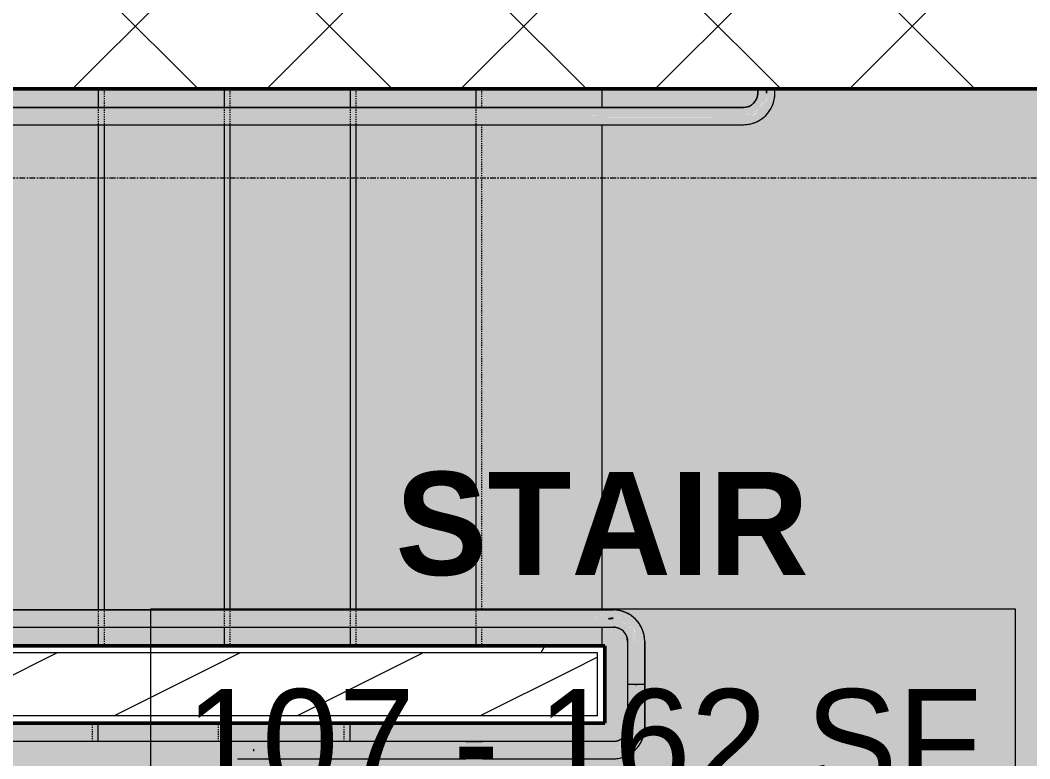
# Model space of a CAD drawing. Header units: inches. Extents: x -4266 to -1814, y 9706 to 12441.
# Drawn here: x -3701.1 to -3612.9, y 11484.5 to 11549 of the extents above; entities that cross this region are included whole.
import ezdxf

# ---------------------------------------------------------------- set-up
doc = ezdxf.new("R2010")
doc.units = ezdxf.units.IN
doc.header["$MEASUREMENT"] = 0
doc.linetypes.add('Grid Line 1_2_', pattern=[0.875, 0.5, -0.125, 0.125, -0.125])
doc.linetypes.add('Overhead 1_16_', pattern=[0.101562, 0.0625, -0.039062])
for name, color, linetype, lineweight in [('0-1', 7, 'Continuous', 5), ('0-2', 10, 'Continuous', 13), ('A-ANNO-DIMS', 211, 'Continuous', 9), ('A-ANNO-DIMS-96', 211, 'Continuous', 9), ('A-AREA-IDEN', 2, 'Continuous', 9), ('A-FLOR-2', 10, 'Continuous', 13), ('A-FLOR-HRAL-1', 7, 'Continuous', 9), ('A-FLOR-HRAL-2', 55, 'Continuous', 9), ('A-FLOR-HRAL-3', 7, 'Overhead 1_16_', 9), ('A-WALL-3', 250, 'Continuous', 50), ('A-WALL-4', 10, 'Continuous', 13), ('A-WALL-PATT-1', 7, 'Continuous', 9), ('A-WALL-PATT-2', 53, 'Continuous', 9), ('A-WALL-PATT-5', 251, 'Continuous', 9), ('I-WALL-1', 250, 'Continuous', 50), ('S-GRID-1', 1, 'Grid Line 1_2_', 9), ('S-STRS-1', 7, 'Continuous', 9), ('S-STRS-3', 7, 'Overhead 1_16_', 9), ('S-STRS-5', 21, 'Continuous', 5), ('S-STRS-MBND-1', 7, 'Overhead 1_16_', 9)]:
    doc.layers.add(name, color=color, linetype=linetype, lineweight=lineweight)
doc.layers.add('A-AREA-PATT-1', color=7, linetype='Continuous', lineweight=9, transparency=1)
doc.styles.add('Century Gothic', font='ufonts.com_century-gothic.ttf', dxfattribs={"height": 9})
doc.styles.add('Century Gothic_B', font='GOTHICB.TTF', dxfattribs={"height": 9})
doc.dimstyles.new('OD__1_16__Tol__', dxfattribs={"dimscale": 12, "dimtxt": 9.397514, "dimasz": 1, "dimexe": 0.75, "dimexo": 0.5, "dimgap": 0.125, "dimtad": 1, "dimdec": 4, "dimrnd": 0.0625, "dimzin": 3, "dimdsep": 46, "dimlunit": 4, "dimtxsty": 'Century Gothic', "dimblk1": 'OBLIQUE', "dimblk2": 'OBLIQUE', "dimsah": 1, "dimcen": 0.09, "dimdle": 0.75, "dimazin": 0, "dimtfac": 1, "dimtdec": 4, "dimtix": 1, "dimtmove": 0, "dimatfit": 3, "dimfxl": 1, "dimtvp": 1, "dimtfill": 1, "dimfrac": 2, "dimtolj": 1, "dimtzin": 0, "dimarcsym": 2})
pattern_1 = [(0, (0, 0), (30.72, 7.68), [1.267, -21.773, 1.267, -21.773, -122.88]), (0, (0, 0), (30.72, 7.68), [-46.08, 1.267, -44.813, 1.267, -21.773, -53.76]), (0, (0, 0), (30.72, 7.68), [-115.2, 1.267, -14.093, 1.267, -37.133]), (120, (11.52, 3.84), (-22.011075, 22.7643004), [1.267, -21.773, 1.267, -21.773, -122.88]), (120, (11.52, 3.84), (-22.011075, 22.7643004), [-46.08, 1.267, -44.813, 1.267, -21.773, -53.76]), (120, (11.52, 3.84), (-22.011075, 22.7643004), [-115.2, 1.267, -14.093, 1.267, -37.133]), (240, (15.36, 19.2), (-8.708925, -30.4443004), [1.267, -21.773, 1.267, -21.773, -122.88]), (240, (15.36, 19.2), (-8.708925, -30.4443004), [-46.08, 1.267, -44.813, 1.267, -21.773, -53.76]), (240, (15.36, 19.2), (-8.708925, -30.4443004), [-115.2, 1.267, -14.093, 1.267, -37.133])]
pattern_2 = [(216.87, (6.397, 15.994), (47.9809429, 31.9870857), [7.997, -71.971]), (206.565, (15.994, 11.196), (-15.993714, -15.9941327), [17.881, -17.881]), (198.435, (15.994, 3.199), (-31.9867405, -15.9938803), [10.115, -40.461])]

# ---------------------------------------------------------------- blocks, each defined once
blk = doc.blocks.new('CTR - 1st Phase - Shell_rvt-1-FLOOR PLAN - 1ST FLOOR')
at = {"layer": 'S-GRID-1'}
blk.add_line((-1814.206, 11535.189), (-4168.714, 11535.189), dxfattribs=at)
blk = doc.blocks.new('Top Rail Type - Top Rail_Internal_-2376838-FLOOR PLAN - 1ST FLOOR')
at = {"layer": 'A-FLOR-HRAL-1'}
for points in [[(-3647.415, 11487.239), (-3647.233, 11487.239), (-3647.233, 11490.989), (-3647.415, 11490.989), (-3647.415, 11487.741)], [(-3660.755, 11484.489), (-3660.755, 11485.989), (-3661.807, 11485.95), (-3661.807, 11484.489), (-3661.184, 11484.499)], [(-3675.363, 11485.128), (-3661.812, 11485.162), (-3661.821, 11485.317), (-3680.755, 11485.346), (-3680.743, 11485.239), (-3680.743, 11485.132)], [(-3649.324, 11485.148), (-3649.324, 11485.331), (-3660.755, 11485.331), (-3660.755, 11485.148), (-3649.915, 11485.148)]]:
    blk.add_hatch(color=256, dxfattribs=at).paths.add_polyline_path(points, flags=0)
h = blk.add_hatch(color=256, dxfattribs=at)
h.paths.add_polyline_path([(-3647.379, 11485.295), (-3647.039, 11485.77), (-3647.308, 11485.402)], flags=0)
h.paths.add_polyline_path([(-3648.271, 11484.699), (-3647.426, 11485.258), (-3647.827, 11484.996), (-3648.256, 11484.709)], flags=0)
h.paths.add_polyline_path([(-3649.011, 11485.159), (-3648.788, 11485.186), (-3647.911, 11485.679), (-3647.901, 11485.699), (-3647.545, 11486.09), (-3647.508, 11486.213), (-3647.233, 11486.927), (-3647.243, 11487.239), (-3647.415, 11487.239), (-3647.626, 11486.434), (-3647.735, 11486.213), (-3647.841, 11486.093), (-3648.09, 11485.77), (-3648.536, 11485.548), (-3648.88, 11485.415), (-3649.08, 11485.385), (-3649.324, 11485.331), (-3649.324, 11485.159)], flags=0)
at = {"layer": 'A-FLOR-HRAL-2'}
blk.add_hatch(color=256, dxfattribs=at).paths.add_polyline_path([(-3680.755, 11485.132), (-3680.743, 11485.239), (-3680.755, 11485.161)], flags=0)
at = {"layer": 'A-FLOR-HRAL-1'}
for p, q in [((-3648.074, 11490.989), (-3648.074, 11487.239)), ((-3647.416, 11490.989), (-3647.232, 11490.989)), ((-3646.574, 11487.239), (-3646.574, 11490.989)), ((-3662.201, 11485.989), (-3682.162, 11485.989)), ((-3649.324, 11485.989), (-3660.755, 11485.989)), ((-3680.743, 11485.161), (-3680.743, 11485.318)), ((-3682.162, 11484.489), (-3662.201, 11484.489)), ((-3660.755, 11484.489), (-3649.324, 11484.489))]:
    blk.add_line(p, q, dxfattribs=at)
at = {"layer": 'A-FLOR-HRAL-1', "flags": 128}
for points in [[(-3649.324, 11484.489), (-3649.214, 11484.492), (-3649.104, 11484.498), (-3648.995, 11484.509), (-3648.886, 11484.525), (-3648.777, 11484.544), (-3648.67, 11484.568), (-3648.564, 11484.596), (-3648.459, 11484.629), (-3648.355, 11484.666), (-3648.253, 11484.706), (-3648.152, 11484.751), (-3648.054, 11484.8), (-3647.957, 11484.853), (-3647.863, 11484.909), (-3647.771, 11484.97), (-3647.681, 11485.034), (-3647.595, 11485.101), (-3647.51, 11485.172), (-3647.429, 11485.246), (-3647.351, 11485.323), (-3647.276, 11485.404), (-3647.204, 11485.487), (-3647.136, 11485.573), (-3647.071, 11485.662), (-3647.01, 11485.754), (-3646.952, 11485.847), (-3646.898, 11485.943), (-3646.848, 11486.041), (-3646.803, 11486.141), (-3646.761, 11486.243), (-3646.723, 11486.346), (-3646.689, 11486.451), (-3646.66, 11486.557), (-3646.635, 11486.664), (-3646.614, 11486.772), (-3646.597, 11486.881), (-3646.585, 11486.99), (-3646.577, 11487.1), (-3646.574, 11487.21), (-3646.574, 11487.239)], [(-3648.074, 11487.239), (-3648.075, 11487.189), (-3648.078, 11487.14), (-3648.083, 11487.09), (-3648.09, 11487.04), (-3648.099, 11486.991), (-3648.11, 11486.942), (-3648.122, 11486.894), (-3648.137, 11486.846), (-3648.154, 11486.799), (-3648.172, 11486.753), (-3648.193, 11486.707), (-3648.215, 11486.662), (-3648.239, 11486.618), (-3648.265, 11486.575), (-3648.292, 11486.534), (-3648.321, 11486.493), (-3648.352, 11486.453), (-3648.384, 11486.415), (-3648.418, 11486.378), (-3648.453, 11486.343), (-3648.489, 11486.309), (-3648.527, 11486.276), (-3648.566, 11486.245), (-3648.607, 11486.215), (-3648.648, 11486.188), (-3648.691, 11486.161), (-3648.735, 11486.137), (-3648.779, 11486.114), (-3648.825, 11486.093), (-3648.871, 11486.074), (-3648.918, 11486.057), (-3648.965, 11486.042), (-3649.014, 11486.029), (-3649.062, 11486.017), (-3649.111, 11486.008), (-3649.161, 11486), (-3649.21, 11485.995), (-3649.26, 11485.991), (-3649.31, 11485.989), (-3649.324, 11485.989)], [(-3662.201, 11485.989), (-3662.107, 11485.989), (-3662.01, 11485.989), (-3661.911, 11485.989), (-3661.81, 11485.989), (-3661.708, 11485.989), (-3661.604, 11485.989), (-3661.499, 11485.989), (-3661.392, 11485.989), (-3661.285, 11485.989), (-3661.176, 11485.989), (-3661.067, 11485.989), (-3660.958, 11485.989), (-3660.848, 11485.989), (-3660.755, 11485.989)], [(-3660.755, 11484.489), (-3660.865, 11484.489), (-3660.975, 11484.489), (-3661.085, 11484.489), (-3661.194, 11484.489), (-3661.302, 11484.489), (-3661.409, 11484.489), (-3661.515, 11484.489), (-3661.621, 11484.489), (-3661.724, 11484.489), (-3661.826, 11484.489), (-3661.927, 11484.489), (-3662.025, 11484.489), (-3662.122, 11484.489), (-3662.201, 11484.489)]]:
    blk.add_lwpolyline(points, dxfattribs=at)
blk = doc.blocks.new('Top Rail Type - Top Rail_Internal_-V234-FLOOR PLAN - 1ST FLOOR')
at = {"layer": 'A-FLOR-HRAL-1'}
h = blk.add_hatch(color=256, dxfattribs=at)
h.paths.add_polyline_path([(-3648.074, 11487.239), (-3647.415, 11487.239), (-3647.415, 11490.989), (-3648.074, 11490.989), (-3648.074, 11488.319)], flags=0)
h.paths.add_polyline_path([(-3647.233, 11487.239), (-3646.574, 11487.239), (-3646.574, 11490.989), (-3647.233, 11490.989), (-3647.233, 11488.319)], flags=0)
h = blk.add_hatch(color=256, dxfattribs=at)
h.paths.add_polyline_path([(-3649.324, 11484.489), (-3648.256, 11484.709), (-3647.379, 11485.295), (-3646.783, 11486.187), (-3646.574, 11487.239), (-3647.233, 11487.239), (-3647.271, 11486.704), (-3647.306, 11486.713), (-3647.674, 11485.918), (-3648.023, 11485.597), (-3648.417, 11485.349), (-3648.589, 11485.289), (-3648.912, 11485.159), (-3649.324, 11485.159), (-3649.324, 11484.59)], flags=0)
h.paths.add_polyline_path([(-3649.324, 11485.331), (-3648.536, 11485.548), (-3647.969, 11485.885), (-3647.518, 11486.688), (-3647.485, 11486.783), (-3647.453, 11487.066), (-3647.453, 11487.239), (-3648.074, 11487.239), (-3648.241, 11486.614), (-3648.699, 11486.157), (-3649.324, 11485.989), (-3649.324, 11485.376)], flags=0)
blk.add_hatch(color=256, dxfattribs=at).paths.add_polyline_path([(-3737.597, 11484.489), (-3661.807, 11484.489), (-3661.821, 11485.162), (-3680.755, 11485.132), (-3680.738, 11485.346), (-3662.16, 11485.318), (-3661.807, 11485.337), (-3661.807, 11485.989), (-3748.903, 11485.989), (-3748.204, 11484.489), (-3738.324, 11484.489)], flags=0)
h = blk.add_hatch(color=256, dxfattribs=at)
h.paths.add_polyline_path([(-3649.915, 11484.489), (-3649.324, 11484.489), (-3649.324, 11485.148), (-3660.755, 11485.142), (-3660.755, 11484.489), (-3655.047, 11484.489)], flags=0)
h.paths.add_polyline_path([(-3660.755, 11485.331), (-3649.324, 11485.331), (-3649.324, 11485.989), (-3660.755, 11485.989), (-3660.755, 11485.337)], flags=0)
for p, q in [((-3646.574, 11490.989), (-3648.074, 11490.989)), ((-3648.074, 11490.989), (-3648.074, 11487.239)), ((-3646.574, 11490.989), (-3646.574, 11487.239)), ((-3661.807, 11485.989), (-3748.903, 11485.989)), ((-3660.755, 11485.989), (-3661.807, 11485.989)), ((-3649.324, 11485.989), (-3660.755, 11485.989))]:
    blk.add_line(p, q, dxfattribs=at)
for radius in [1.25, 2.75]:
    blk.add_arc((-3649.324, 11487.239), radius, 270, 0, dxfattribs=at)
at = {"layer": 'A-FLOR-HRAL-3'}
for p, q in [((-3771.324, 11497.489), (-3661.807, 11497.489)), ((-3661.807, 11497.489), (-3660.755, 11497.489)), ((-3660.755, 11497.489), (-3649.324, 11497.489)), ((-3771.324, 11495.989), (-3661.807, 11495.989)), ((-3661.807, 11495.989), (-3660.755, 11495.989)), ((-3660.755, 11495.989), (-3649.324, 11495.989)), ((-3648.074, 11494.739), (-3648.074, 11490.989)), ((-3646.574, 11494.739), (-3646.574, 11490.989)), ((-3646.574, 11490.989), (-3648.074, 11490.989))]:
    blk.add_line(p, q, dxfattribs=at)
for radius in [2.75, 1.25]:
    blk.add_arc((-3649.324, 11494.739), radius, 0, 90, dxfattribs=at)
blk = doc.blocks.new('Top Rail Type - Top Rail_Internal_-2388295-FLOOR PLAN - 1ST FLOOR')
at = {"layer": 'A-FLOR-HRAL-1'}
for points in [[(-3650.413, 11495.989), (-3650.516, 11496.015), (-3650.695, 11496.209), (-3650.798, 11496.545), (-3650.798, 11496.934), (-3650.695, 11497.27), (-3650.516, 11497.464), (-3650.516, 11497.489), (-3650.812, 11497.464), (-3650.812, 11496.817), (-3772.763, 11496.817), (-3772.763, 11497.489), (-3773.217, 11497.464), (-3773.396, 11497.27), (-3773.499, 11496.934), (-3773.499, 11496.545), (-3773.396, 11496.209), (-3773.217, 11496.015), (-3773.114, 11495.989), (-3772.763, 11496.015), (-3772.763, 11496.662), (-3650.812, 11496.662), (-3650.798, 11495.989), (-3650.516, 11495.989)], [(-3649.748, 11495.989), (-3649.748, 11497.489), (-3650.565, 11497.426), (-3650.695, 11497.27), (-3650.798, 11496.934), (-3650.798, 11496.545), (-3650.695, 11496.209), (-3650.516, 11496.015), (-3650.286, 11495.997), (-3649.866, 11495.994)], [(-3649.748, 11496.643), (-3649.324, 11496.666), (-3649.324, 11496.835), (-3649.748, 11496.82), (-3649.748, 11496.662)], [(-3647.415, 11490.989), (-3647.233, 11490.989), (-3647.233, 11494.739), (-3647.415, 11494.739), (-3647.415, 11491.808)]]:
    blk.add_hatch(color=256, dxfattribs=at).paths.add_polyline_path(points, flags=0)
h = blk.add_hatch(color=256, dxfattribs=at)
h.paths.add_polyline_path([(-3647.243, 11494.739), (-3647.233, 11494.739), (-3647.27, 11495.275), (-3647.763, 11496.152), (-3647.783, 11496.162), (-3648.174, 11496.518), (-3648.298, 11496.555), (-3649.011, 11496.82), (-3649.324, 11496.82), (-3649.324, 11496.648), (-3648.518, 11496.437), (-3648.241, 11496.277), (-3648.033, 11496.133), (-3647.902, 11496.052), (-3647.632, 11495.527), (-3647.499, 11495.183), (-3647.469, 11494.983), (-3647.379, 11494.739), (-3647.324, 11494.739)], flags=0)
h.paths.add_polyline_path([(-3646.783, 11495.792), (-3647.342, 11496.637), (-3647.08, 11496.237), (-3646.828, 11495.859)], flags=0)
h.paths.add_polyline_path([(-3647.379, 11496.684), (-3647.833, 11497.012), (-3647.488, 11496.757)], flags=0)
for p, q in [((-3650.413, 11497.489), (-3773.114, 11497.489)), ((-3649.324, 11497.489), (-3649.748, 11497.489)), ((-3773.114, 11495.989), (-3650.413, 11495.989)), ((-3649.748, 11495.989), (-3649.324, 11495.989)), ((-3648.074, 11494.739), (-3648.074, 11490.989)), ((-3646.574, 11490.989), (-3646.574, 11494.739)), ((-3647.232, 11490.989), (-3647.416, 11490.989))]:
    blk.add_line(p, q, dxfattribs=at)
at = {"layer": 'A-FLOR-HRAL-1', "flags": 128}
for points in [[(-3649.748, 11497.489), (-3649.798, 11497.489), (-3649.848, 11497.489), (-3649.897, 11497.489), (-3649.947, 11497.489), (-3649.996, 11497.489), (-3650.045, 11497.489), (-3650.093, 11497.489), (-3650.141, 11497.489), (-3650.188, 11497.489), (-3650.235, 11497.489), (-3650.28, 11497.489), (-3650.325, 11497.489), (-3650.369, 11497.489), (-3650.412, 11497.489), (-3650.413, 11497.489)], [(-3646.574, 11494.739), (-3646.576, 11494.849), (-3646.583, 11494.959), (-3646.594, 11495.069), (-3646.609, 11495.178), (-3646.629, 11495.286), (-3646.653, 11495.393), (-3646.681, 11495.499), (-3646.713, 11495.604), (-3646.75, 11495.708), (-3646.791, 11495.81), (-3646.836, 11495.911), (-3646.885, 11496.009), (-3646.937, 11496.106), (-3646.994, 11496.2), (-3647.054, 11496.292), (-3647.118, 11496.382), (-3647.185, 11496.469), (-3647.256, 11496.553), (-3647.33, 11496.634), (-3647.408, 11496.712), (-3647.488, 11496.787), (-3647.572, 11496.859), (-3647.658, 11496.927), (-3647.747, 11496.992), (-3647.838, 11497.053), (-3647.932, 11497.111), (-3648.028, 11497.165), (-3648.126, 11497.215), (-3648.226, 11497.261), (-3648.327, 11497.303), (-3648.431, 11497.34), (-3648.535, 11497.374), (-3648.641, 11497.403), (-3648.748, 11497.429), (-3648.856, 11497.449), (-3648.965, 11497.466), (-3649.074, 11497.478), (-3649.184, 11497.486), (-3649.294, 11497.489), (-3649.324, 11497.489)], [(-3650.413, 11495.989), (-3650.37, 11495.989), (-3650.326, 11495.989), (-3650.281, 11495.989), (-3650.235, 11495.989), (-3650.189, 11495.989), (-3650.142, 11495.989), (-3650.094, 11495.989), (-3650.046, 11495.989), (-3649.997, 11495.989), (-3649.948, 11495.989), (-3649.898, 11495.989), (-3649.849, 11495.989), (-3649.799, 11495.989), (-3649.749, 11495.989), (-3649.748, 11495.989)], [(-3649.324, 11495.989), (-3649.274, 11495.988), (-3649.224, 11495.985), (-3649.174, 11495.98), (-3649.125, 11495.973), (-3649.075, 11495.964), (-3649.027, 11495.954), (-3648.978, 11495.941), (-3648.931, 11495.926), (-3648.883, 11495.909), (-3648.837, 11495.891), (-3648.791, 11495.87), (-3648.747, 11495.848), (-3648.703, 11495.824), (-3648.66, 11495.798), (-3648.618, 11495.771), (-3648.577, 11495.742), (-3648.538, 11495.711), (-3648.5, 11495.679), (-3648.463, 11495.645), (-3648.427, 11495.61), (-3648.393, 11495.574), (-3648.36, 11495.536), (-3648.329, 11495.497), (-3648.3, 11495.456), (-3648.272, 11495.415), (-3648.246, 11495.372), (-3648.221, 11495.329), (-3648.199, 11495.284), (-3648.178, 11495.239), (-3648.159, 11495.192), (-3648.142, 11495.145), (-3648.126, 11495.098), (-3648.113, 11495.05), (-3648.101, 11495.001), (-3648.092, 11494.952), (-3648.084, 11494.902), (-3648.079, 11494.853), (-3648.075, 11494.803), (-3648.074, 11494.753), (-3648.074, 11494.739)]]:
    blk.add_lwpolyline(points, dxfattribs=at)
blk = doc.blocks.new('Top Rail Type - Top Rail_Internal_-V239-FLOOR PLAN - 1ST FLOOR')
at = {"layer": 'A-FLOR-HRAL-1'}
h = blk.add_hatch(color=256, dxfattribs=at)
h.paths.add_polyline_path([(-3666.799, 11495.989), (-3650.812, 11495.989), (-3650.812, 11496.662), (-3772.763, 11496.662), (-3772.763, 11495.989), (-3672.324, 11495.989)], flags=0)
h.paths.add_polyline_path([(-3651.306, 11496.817), (-3650.812, 11496.835), (-3650.812, 11497.489), (-3772.763, 11497.489), (-3772.763, 11496.817), (-3658.357, 11496.817)], flags=0)
h = blk.add_hatch(color=256, dxfattribs=at)
h.paths.add_polyline_path([(-3649.748, 11495.989), (-3649.324, 11495.989), (-3649.324, 11496.643), (-3649.748, 11496.611), (-3649.748, 11496.103)], flags=0)
h.paths.add_polyline_path([(-3649.743, 11496.835), (-3649.324, 11496.835), (-3649.324, 11497.489), (-3649.748, 11497.489), (-3649.748, 11496.835)], flags=0)
h = blk.add_hatch(color=256, dxfattribs=at)
h.paths.add_polyline_path([(-3648.074, 11494.739), (-3647.415, 11494.739), (-3647.632, 11495.527), (-3647.969, 11496.094), (-3648.773, 11496.545), (-3648.88, 11496.579), (-3649.15, 11496.611), (-3649.324, 11496.611), (-3649.324, 11495.989), (-3648.699, 11495.822), (-3648.241, 11495.364), (-3648.157, 11495.052)], flags=0)
h.paths.add_polyline_path([(-3647.081, 11494.739), (-3646.574, 11494.739), (-3646.828, 11495.859), (-3647.379, 11496.684), (-3648.271, 11497.28), (-3649.324, 11497.489), (-3649.324, 11496.82), (-3648.788, 11496.792), (-3648.797, 11496.758), (-3648.002, 11496.389), (-3647.71, 11496.08), (-3647.441, 11495.684), (-3647.373, 11495.474), (-3647.243, 11495.151), (-3647.233, 11494.739)], flags=0)
h = blk.add_hatch(color=256, dxfattribs=at)
h.paths.add_polyline_path([(-3648.074, 11490.989), (-3647.415, 11490.989), (-3647.415, 11494.739), (-3648.074, 11494.739), (-3648.074, 11492.387)], flags=0)
h.paths.add_polyline_path([(-3647.233, 11490.989), (-3646.574, 11490.989), (-3646.574, 11494.739), (-3647.233, 11494.739), (-3647.233, 11491.647)], flags=0)
for p, q in [((-3772.763, 11497.489), (-3650.812, 11497.489)), ((-3650.812, 11497.489), (-3649.748, 11497.489)), ((-3649.748, 11497.489), (-3649.324, 11497.489)), ((-3772.763, 11495.989), (-3650.812, 11495.989)), ((-3650.812, 11495.989), (-3649.748, 11495.989)), ((-3649.748, 11495.989), (-3649.324, 11495.989)), ((-3648.074, 11494.739), (-3648.074, 11490.989)), ((-3646.574, 11494.739), (-3646.574, 11490.989)), ((-3646.574, 11490.989), (-3648.074, 11490.989))]:
    blk.add_line(p, q, dxfattribs=at)
for radius in [2.75, 1.25]:
    blk.add_arc((-3649.324, 11494.739), radius, 0, 90, dxfattribs=at)
blk = doc.blocks.new('Top Rail Type - Top Rail_Internal_-2370681-FLOOR PLAN - 1ST FLOOR')
at = {"layer": 'A-FLOR-HRAL-1'}
h = blk.add_hatch(color=256, dxfattribs=at)
h.paths.add_polyline_path([(-3636.004, 11540.67), (-3635.668, 11541.145), (-3635.973, 11540.717)], flags=0)
h.paths.add_polyline_path([(-3636.896, 11540.074), (-3636.07, 11540.614), (-3636.343, 11540.443), (-3636.881, 11540.084)], flags=0)
h.paths.add_polyline_path([(-3637.636, 11540.534), (-3637.421, 11540.557), (-3636.536, 11541.054), (-3636.495, 11541.104), (-3636.17, 11541.465), (-3636.133, 11541.588), (-3635.858, 11542.302), (-3635.868, 11542.614), (-3636.04, 11542.614), (-3636.251, 11541.809), (-3636.36, 11541.588), (-3636.466, 11541.468), (-3636.715, 11541.145), (-3637.161, 11540.923), (-3637.505, 11540.79), (-3637.72, 11540.757), (-3637.949, 11540.706), (-3637.949, 11540.534), (-3637.636, 11540.534)], flags=0)
for points in [[(-3635.858, 11542.614), (-3635.871, 11542.989), (-3636.04, 11542.989), (-3636.004, 11542.614), (-3635.949, 11542.614)], [(-3650.413, 11539.864), (-3650.516, 11539.89), (-3650.695, 11540.084), (-3650.798, 11540.42), (-3650.798, 11540.809), (-3650.695, 11541.145), (-3650.516, 11541.339), (-3650.516, 11541.364), (-3650.812, 11541.339), (-3650.812, 11540.692), (-3770.831, 11540.692), (-3770.822, 11540.537), (-3650.812, 11540.537), (-3650.798, 11539.864), (-3650.516, 11539.864)], [(-3649.748, 11539.864), (-3649.748, 11541.364), (-3650.565, 11541.301), (-3650.695, 11541.145), (-3650.798, 11540.809), (-3650.798, 11540.42), (-3650.695, 11540.084), (-3650.516, 11539.89), (-3650.286, 11539.872), (-3649.915, 11539.871)], [(-3649.748, 11540.523), (-3637.949, 11540.523), (-3637.949, 11540.706), (-3649.748, 11540.706), (-3649.748, 11540.614)]]:
    blk.add_hatch(color=256, dxfattribs=at).paths.add_polyline_path(points, flags=0)
for p, q in [((-3636.699, 11542.989), (-3636.699, 11542.614)), ((-3635.199, 11542.614), (-3635.199, 11542.989)), ((-3650.413, 11541.364), (-3770.437, 11541.364)), ((-3637.949, 11541.364), (-3649.748, 11541.364)), ((-3770.437, 11539.864), (-3650.413, 11539.864)), ((-3649.748, 11539.864), (-3637.949, 11539.864))]:
    blk.add_line(p, q, dxfattribs=at)
at = {"layer": 'A-FLOR-HRAL-1', "flags": 128}
for points in [[(-3637.949, 11539.864), (-3637.839, 11539.867), (-3637.729, 11539.873), (-3637.62, 11539.884), (-3637.511, 11539.9), (-3637.402, 11539.919), (-3637.295, 11539.943), (-3637.189, 11539.971), (-3637.084, 11540.004), (-3636.98, 11540.041), (-3636.878, 11540.081), (-3636.777, 11540.126), (-3636.679, 11540.175), (-3636.582, 11540.228), (-3636.488, 11540.284), (-3636.396, 11540.345), (-3636.306, 11540.409), (-3636.22, 11540.476), (-3636.135, 11540.547), (-3636.054, 11540.621), (-3635.976, 11540.698), (-3635.901, 11540.779), (-3635.829, 11540.862), (-3635.761, 11540.948), (-3635.696, 11541.037), (-3635.635, 11541.129), (-3635.577, 11541.222), (-3635.523, 11541.318), (-3635.473, 11541.416), (-3635.428, 11541.516), (-3635.386, 11541.618), (-3635.348, 11541.721), (-3635.314, 11541.826), (-3635.285, 11541.932), (-3635.26, 11542.039), (-3635.239, 11542.147), (-3635.222, 11542.256), (-3635.21, 11542.365), (-3635.202, 11542.475), (-3635.199, 11542.585), (-3635.199, 11542.614)], [(-3636.699, 11542.614), (-3636.7, 11542.564), (-3636.703, 11542.515), (-3636.708, 11542.465), (-3636.715, 11542.415), (-3636.724, 11542.366), (-3636.735, 11542.317), (-3636.747, 11542.269), (-3636.762, 11542.221), (-3636.779, 11542.174), (-3636.797, 11542.128), (-3636.818, 11542.082), (-3636.84, 11542.037), (-3636.864, 11541.993), (-3636.89, 11541.95), (-3636.917, 11541.909), (-3636.946, 11541.868), (-3636.977, 11541.828), (-3637.009, 11541.79), (-3637.043, 11541.753), (-3637.078, 11541.718), (-3637.114, 11541.684), (-3637.152, 11541.651), (-3637.191, 11541.62), (-3637.232, 11541.59), (-3637.273, 11541.563), (-3637.316, 11541.536), (-3637.36, 11541.512), (-3637.404, 11541.489), (-3637.45, 11541.468), (-3637.496, 11541.449), (-3637.543, 11541.432), (-3637.59, 11541.417), (-3637.639, 11541.404), (-3637.687, 11541.392), (-3637.736, 11541.383), (-3637.786, 11541.375), (-3637.835, 11541.37), (-3637.885, 11541.366), (-3637.935, 11541.364), (-3637.949, 11541.364)], [(-3649.748, 11541.364), (-3649.798, 11541.364), (-3649.848, 11541.364), (-3649.897, 11541.364), (-3649.947, 11541.364), (-3649.996, 11541.364), (-3650.045, 11541.364), (-3650.093, 11541.364), (-3650.141, 11541.364), (-3650.188, 11541.364), (-3650.235, 11541.364), (-3650.28, 11541.364), (-3650.325, 11541.364), (-3650.369, 11541.364), (-3650.412, 11541.364), (-3650.413, 11541.364)], [(-3650.413, 11539.864), (-3650.37, 11539.864), (-3650.326, 11539.864), (-3650.281, 11539.864), (-3650.235, 11539.864), (-3650.189, 11539.864), (-3650.142, 11539.864), (-3650.094, 11539.864), (-3650.046, 11539.864), (-3649.997, 11539.864), (-3649.948, 11539.864), (-3649.898, 11539.864), (-3649.849, 11539.864), (-3649.799, 11539.864), (-3649.749, 11539.864), (-3649.748, 11539.864)]]:
    blk.add_lwpolyline(points, dxfattribs=at)
blk = doc.blocks.new('Top Rail Type - Top Rail_Internal_-V240-FLOOR PLAN - 1ST FLOOR')
at = {"layer": 'A-FLOR-HRAL-1'}
h = blk.add_hatch(color=256, dxfattribs=at)
h.paths.add_polyline_path([(-3637.949, 11539.864), (-3636.881, 11540.084), (-3636.004, 11540.67), (-3635.408, 11541.562), (-3635.199, 11542.614), (-3635.858, 11542.614), (-3635.891, 11542.087), (-3636.133, 11541.588), (-3636.087, 11541.588), (-3636.317, 11541.274), (-3636.868, 11540.809), (-3637.042, 11540.724), (-3637.214, 11540.664), (-3637.505, 11540.534), (-3637.949, 11540.534), (-3637.949, 11539.89)], flags=0)
h.paths.add_polyline_path([(-3637.949, 11540.706), (-3637.161, 11540.923), (-3636.594, 11541.26), (-3636.143, 11542.063), (-3636.108, 11542.204), (-3636.078, 11542.441), (-3636.078, 11542.614), (-3636.699, 11542.614), (-3636.866, 11541.989), (-3637.324, 11541.532), (-3637.949, 11541.339), (-3637.949, 11540.751)], flags=0)
h = blk.add_hatch(color=256, dxfattribs=at)
h.paths.add_polyline_path([(-3636.078, 11542.614), (-3636.04, 11542.614), (-3636.08, 11542.989), (-3636.699, 11542.989), (-3636.699, 11542.614), (-3636.093, 11542.614)], flags=0)
h.paths.add_polyline_path([(-3635.303, 11542.614), (-3635.199, 11542.614), (-3635.199, 11542.989), (-3635.858, 11542.989), (-3635.858, 11542.614), (-3635.408, 11542.614)], flags=0)
h = blk.add_hatch(color=256, dxfattribs=at)
h.paths.add_polyline_path([(-3683.324, 11539.864), (-3650.812, 11539.864), (-3650.812, 11540.537), (-3770.836, 11540.517), (-3770.836, 11539.864), (-3694.324, 11539.864)], flags=0)
h.paths.add_polyline_path([(-3651.306, 11540.692), (-3650.812, 11540.71), (-3650.812, 11541.364), (-3770.836, 11541.364), (-3770.836, 11540.692), (-3658.357, 11540.692)], flags=0)
h = blk.add_hatch(color=256, dxfattribs=at)
h.paths.add_polyline_path([(-3648.876, 11539.864), (-3637.949, 11539.864), (-3637.949, 11540.523), (-3649.748, 11540.518), (-3649.748, 11539.864)], flags=0)
h.paths.add_polyline_path([(-3637.949, 11540.706), (-3637.949, 11541.364), (-3649.748, 11541.364), (-3649.748, 11540.706), (-3638.451, 11540.706)], flags=0)
for p, q in [((-3636.699, 11542.614), (-3636.699, 11542.989)), ((-3635.199, 11542.614), (-3635.199, 11542.989)), ((-3770.836, 11541.364), (-3650.812, 11541.364)), ((-3650.812, 11541.364), (-3649.748, 11541.364)), ((-3649.748, 11541.364), (-3637.949, 11541.364)), ((-3770.836, 11539.864), (-3650.812, 11539.864)), ((-3650.812, 11539.864), (-3649.748, 11539.864)), ((-3649.748, 11539.864), (-3637.949, 11539.864))]:
    blk.add_line(p, q, dxfattribs=at)
for radius in [2.75, 1.25]:
    blk.add_arc((-3637.949, 11542.614), radius, 270, 360, dxfattribs=at)
blk = doc.blocks.new('CTR - 1st Phase -Stairs _ Elevators_rvt-1-FLOOR PLAN - 1ST FLOOR')
at = {"layer": 'A-WALL-PATT-1'}
h = blk.add_hatch(dxfattribs=at)
h.set_pattern_fill('FP_1', color=256, style=0, pattern_type=2)
h.set_pattern_definition(pattern_1)
h.paths.add_polyline_path([(-3770.699, 11488.239), (-3770.699, 11493.739), (-3653.074, 11493.739), (-3653.074, 11494.364), (-3771.324, 11494.364), (-3771.324, 11488.239), (-3770.707, 11488.239)], flags=0)
h = blk.add_hatch(dxfattribs=at)
h.set_pattern_fill('FP_1', color=256, style=0, pattern_type=2)
h.set_pattern_definition(pattern_1)
h.paths.add_polyline_path([(-3760.324, 11487.614), (-3653.074, 11487.614), (-3653.074, 11488.239), (-3771.324, 11488.239), (-3771.324, 11487.614), (-3768.101, 11487.614)], flags=0)
at = {"layer": 'A-WALL-PATT-2'}
h = blk.add_hatch(dxfattribs=at)
h.set_pattern_fill('FP_25', color=256, style=0, pattern_type=2)
h.set_pattern_definition(pattern_2)
h.paths.add_polyline_path([(-3659.699, 11488.239), (-3653.074, 11488.239), (-3653.074, 11493.739), (-3770.699, 11493.739), (-3770.699, 11488.239), (-3666.799, 11488.239)], flags=0)
h = blk.add_hatch(dxfattribs=at)
h.set_pattern_fill('FP_25', color=256, style=0, pattern_type=2)
h.set_pattern_definition(pattern_2)
h.paths.add_polyline_path([(-3653.074, 11488.239), (-3650.699, 11488.239), (-3650.699, 11493.739), (-3653.074, 11493.739), (-3653.074, 11492.384)], flags=0)
at = {"layer": 'A-WALL-PATT-5'}
h = blk.add_hatch(dxfattribs=at)
h.set_pattern_fill('FP_24', color=256, style=0, pattern_type=2)
h.set_pattern_definition([(45, (0, 0), (-8.485281, 8.485281), []), (135, (0, 0), (-8.485281, -8.485281), [])])
h.paths.add_polyline_path([(-3724.724, 11542.989), (-3587.324, 11542.989), (-3587.324, 11550.989), (-3819.324, 11550.989), (-3819.324, 11542.989), (-3734.333, 11542.989)], flags=0)
at = {"layer": 'S-STRS-5'}
h = blk.add_hatch(color=256, dxfattribs=at)
h.paths.add_polyline_path([(-3705.324, 11494.364), (-3694.324, 11494.364), (-3694.324, 11495.989), (-3705.324, 11495.989), (-3705.324, 11495.859)], flags=0)
h.paths.add_polyline_path([(-3705.324, 11497.489), (-3694.324, 11497.489), (-3694.324, 11539.864), (-3705.324, 11539.864), (-3705.324, 11501.404)], flags=0)
h.paths.add_polyline_path([(-3705.324, 11541.364), (-3694.324, 11541.364), (-3694.324, 11542.989), (-3705.324, 11542.989)], flags=0)
h = blk.add_hatch(color=256, dxfattribs=at)
h.paths.add_polyline_path([(-3684.324, 11494.364), (-3683.324, 11494.364), (-3683.324, 11495.989), (-3694.324, 11495.989), (-3694.324, 11494.364)], flags=0)
h.paths.add_polyline_path([(-3694.324, 11497.489), (-3683.324, 11497.489), (-3683.324, 11539.864), (-3694.324, 11539.864), (-3694.324, 11501.404)], flags=0)
h.paths.add_polyline_path([(-3694.324, 11541.364), (-3683.324, 11541.364), (-3683.324, 11542.989), (-3694.324, 11542.989)], flags=0)
h = blk.add_hatch(color=256, dxfattribs=at)
h.paths.add_polyline_path([(-3672.324, 11494.364), (-3672.324, 11495.989), (-3683.324, 11495.989), (-3683.324, 11494.364)], flags=0)
h.paths.add_polyline_path([(-3683.324, 11497.489), (-3672.324, 11497.489), (-3672.324, 11539.864), (-3683.324, 11539.864), (-3683.324, 11501.404)], flags=0)
h.paths.add_polyline_path([(-3683.324, 11541.364), (-3672.324, 11541.364), (-3672.324, 11542.989), (-3683.324, 11542.989)], flags=0)
h = blk.add_hatch(color=256, dxfattribs=at)
h.paths.add_polyline_path([(-3661.324, 11494.364), (-3661.324, 11495.989), (-3672.324, 11495.989), (-3672.324, 11494.364), (-3666.799, 11494.364)], flags=0)
h.paths.add_polyline_path([(-3672.324, 11497.489), (-3661.324, 11497.489), (-3661.324, 11539.864), (-3672.324, 11539.864), (-3672.324, 11501.404)], flags=0)
h.paths.add_polyline_path([(-3661.324, 11541.364), (-3661.324, 11542.989), (-3672.324, 11542.989), (-3672.324, 11541.364), (-3666.799, 11541.364)], flags=0)
h = blk.add_hatch(color=256, dxfattribs=at)
h.paths.add_polyline_path([(-3659.699, 11494.364), (-3650.324, 11494.364), (-3650.324, 11495.995), (-3650.812, 11495.989), (-3661.324, 11495.989), (-3661.324, 11494.364)], flags=0)
h.paths.add_polyline_path([(-3650.324, 11497.484), (-3650.324, 11539.87), (-3650.812, 11539.864), (-3661.324, 11539.864), (-3661.324, 11497.489), (-3650.413, 11497.489)], flags=0)
h.paths.add_polyline_path([(-3650.324, 11541.359), (-3650.324, 11542.989), (-3661.324, 11542.989), (-3661.324, 11541.364), (-3650.413, 11541.364)], flags=0)
h = blk.add_hatch(color=256, dxfattribs=at)
h.paths.add_polyline_path([(-3694.324, 11438.989), (-3694.324, 11440.614), (-3705.324, 11440.614), (-3705.324, 11438.989), (-3700.566, 11438.989)], flags=0)
h.paths.add_polyline_path([(-3694.324, 11442.114), (-3694.324, 11484.489), (-3705.324, 11484.489), (-3705.324, 11442.114), (-3700.566, 11442.114)], flags=0)
h.paths.add_polyline_path([(-3700.566, 11485.989), (-3694.324, 11485.989), (-3694.324, 11487.614), (-3705.324, 11487.614), (-3705.324, 11485.989)], flags=0)
h = blk.add_hatch(color=256, dxfattribs=at)
h.paths.add_polyline_path([(-3683.324, 11438.989), (-3683.324, 11440.614), (-3694.324, 11440.614), (-3694.324, 11438.989), (-3683.682, 11438.989)], flags=0)
h.paths.add_polyline_path([(-3683.682, 11442.114), (-3683.324, 11442.114), (-3683.324, 11484.489), (-3694.324, 11484.489), (-3694.324, 11442.114), (-3684.324, 11442.114)], flags=0)
h.paths.add_polyline_path([(-3683.682, 11485.989), (-3683.324, 11485.989), (-3683.324, 11487.614), (-3694.324, 11487.614), (-3694.324, 11485.989), (-3684.324, 11485.989)], flags=0)
h = blk.add_hatch(color=256, dxfattribs=at)
h.paths.add_polyline_path([(-3681.865, 11438.989), (-3672.324, 11438.989), (-3672.324, 11440.614), (-3683.324, 11440.614), (-3683.324, 11438.989), (-3682.162, 11438.989)], flags=0)
h.paths.add_polyline_path([(-3682.162, 11442.114), (-3672.324, 11442.114), (-3672.324, 11484.489), (-3683.324, 11484.489), (-3683.324, 11442.114), (-3682.458, 11442.114)], flags=0)
h.paths.add_polyline_path([(-3683.324, 11485.989), (-3672.324, 11485.989), (-3672.324, 11487.614), (-3683.324, 11487.614)], flags=0)
at = {"layer": 'A-FLOR-2'}
for p, q in [((-3650.324, 11542.989), (-3650.324, 11541.359)), ((-3650.324, 11539.87), (-3650.324, 11497.484)), ((-3650.324, 11495.995), (-3650.324, 11494.364))]:
    blk.add_line(p, q, dxfattribs=at)
at = {"layer": 'A-WALL-3'}
blk.add_line((-3819.324, 11542.989), (-3587.324, 11542.989), dxfattribs=at)
at = {"layer": 'A-WALL-4'}
for p, q in [((-3653.074, 11493.739), (-3770.699, 11493.739)), ((-3650.699, 11493.739), (-3653.074, 11493.739)), ((-3650.699, 11488.239), (-3650.699, 11493.739)), ((-3653.074, 11488.239), (-3770.699, 11488.239)), ((-3650.699, 11488.239), (-3653.074, 11488.239))]:
    blk.add_line(p, q, dxfattribs=at)
at = {"layer": 'I-WALL-1'}
for p, q in [((-3653.074, 11494.364), (-3771.324, 11494.364)), ((-3650.074, 11494.364), (-3653.074, 11494.364)), ((-3650.074, 11493.739), (-3650.074, 11494.364)), ((-3650.074, 11488.239), (-3650.074, 11493.739)), ((-3749.324, 11487.614), (-3653.074, 11487.614)), ((-3653.074, 11487.614), (-3650.074, 11487.614)), ((-3650.074, 11487.614), (-3650.074, 11488.239))]:
    blk.add_line(p, q, dxfattribs=at)
at = {"layer": 'S-STRS-1'}
for p, q in [((-3694.324, 11542.989), (-3694.324, 11541.364)), ((-3683.324, 11542.989), (-3683.324, 11541.364)), ((-3672.324, 11542.989), (-3672.324, 11541.364)), ((-3661.324, 11542.989), (-3661.324, 11541.364)), ((-3650.324, 11542.989), (-3650.324, 11541.359)), ((-3694.324, 11539.864), (-3694.324, 11497.489)), ((-3683.324, 11539.864), (-3683.324, 11497.489)), ((-3672.324, 11539.864), (-3672.324, 11497.489)), ((-3661.324, 11539.864), (-3661.324, 11497.489)), ((-3650.324, 11539.87), (-3650.324, 11497.484)), ((-3694.324, 11495.989), (-3694.324, 11494.364)), ((-3683.324, 11495.989), (-3683.324, 11494.364)), ((-3672.324, 11495.989), (-3672.324, 11494.364)), ((-3661.324, 11495.989), (-3661.324, 11494.364)), ((-3650.324, 11495.995), (-3650.324, 11494.364)), ((-3694.324, 11485.989), (-3694.324, 11487.614)), ((-3683.324, 11485.989), (-3683.324, 11487.614)), ((-3672.324, 11485.989), (-3672.324, 11487.614))]:
    blk.add_line(p, q, dxfattribs=at)
at = {"layer": 'S-STRS-3'}
for p, q in [((-3693.824, 11542.989), (-3693.824, 11541.364)), ((-3682.824, 11542.989), (-3682.824, 11541.364)), ((-3671.824, 11542.989), (-3671.824, 11541.364)), ((-3660.824, 11542.989), (-3660.824, 11541.364)), ((-3693.824, 11539.864), (-3693.824, 11497.489)), ((-3682.824, 11539.864), (-3682.824, 11497.489)), ((-3671.824, 11539.864), (-3671.824, 11497.489)), ((-3660.824, 11539.864), (-3660.824, 11497.489)), ((-3693.824, 11495.989), (-3693.824, 11494.364)), ((-3682.824, 11495.989), (-3682.824, 11494.364)), ((-3671.824, 11495.989), (-3671.824, 11494.364)), ((-3660.824, 11495.989), (-3660.824, 11494.364)), ((-3694.824, 11485.989), (-3694.824, 11487.614)), ((-3683.824, 11485.989), (-3683.824, 11487.614)), ((-3672.824, 11485.989), (-3672.824, 11487.614))]:
    blk.add_line(p, q, dxfattribs=at)
at = {"layer": 'S-STRS-MBND-1'}
for p, q in [((-3760.324, 11542.989), (-3661.324, 11542.989)), ((-3694.324, 11542.989), (-3694.324, 11494.364)), ((-3693.824, 11542.989), (-3693.824, 11494.364)), ((-3683.324, 11542.989), (-3683.324, 11494.364)), ((-3682.824, 11542.989), (-3682.824, 11494.364)), ((-3672.324, 11542.989), (-3672.324, 11494.364)), ((-3671.824, 11542.989), (-3671.824, 11494.364)), ((-3661.324, 11542.989), (-3661.324, 11494.364)), ((-3760.324, 11494.364), (-3661.324, 11494.364))]:
    blk.add_line(p, q, dxfattribs=at)
at = {"layer": '0-2'}
for name in ['Top Rail Type - Top Rail_Internal_-2370681-FLOOR PLAN - 1ST FLOOR', 'Top Rail Type - Top Rail_Internal_-V240-FLOOR PLAN - 1ST FLOOR', 'Top Rail Type - Top Rail_Internal_-V234-FLOOR PLAN - 1ST FLOOR', 'Top Rail Type - Top Rail_Internal_-2388295-FLOOR PLAN - 1ST FLOOR', 'Top Rail Type - Top Rail_Internal_-V239-FLOOR PLAN - 1ST FLOOR', 'Top Rail Type - Top Rail_Internal_-2376838-FLOOR PLAN - 1ST FLOOR']:
    blk.add_blockref(name, (0, 0), dxfattribs=at)
blk = doc.blocks.new('DIMBLOCK6-FLOOR PLAN - 1ST FLOOR')
at = {"layer": 'A-ANNO-DIMS-96'}
for p, q in [((-3829.324, 11540.989), (-3829.324, 10271.308)), ((-3829.324, 10280.308), (-3829.324, 11540.989)), ((-3338.724, 10282.793), (-3338.724, 10271.308)), ((-3338.724, 10280.308), (-3338.724, 10282.793)), ((-3838.324, 10280.308), (-3338.724, 10280.308))]:
    blk.add_line(p, q, dxfattribs=at)
at = {"layer": 'A-ANNO-DIMS-96', "lineweight": 50}
for p, q in [((-3829.324, 10280.308), (-3823.324, 10286.308)), ((-3338.724, 10280.308), (-3332.724, 10286.308)), ((-3829.324, 10280.308), (-3835.324, 10274.308)), ((-3338.724, 10280.308), (-3344.724, 10274.308))]:
    blk.add_line(p, q, dxfattribs=at)
at = {"layer": 'A-ANNO-DIMS-96', "color": 0, "char_height": 9, "attachment_point": 1, "line_spacing_factor": 0.984502, "style": 'Century Gothic', "bg_fill": 3, "box_fill_scale": 1.25, "bg_fill_color": 256, "bg_fill_true_color": 13158600, "bg_fill_transparency": 0}
for s, insert, width in [('40\' - 10 5/8"', (-3618.258, 10293.343), 82.16113), ('490.6', (-3599.761, 10275.576), 37.76906)]:
    blk.add_mtext(s, dxfattribs=dict(at, insert=insert, width=width))
blk = doc.blocks.new('_Oblique')
at = {"color": 0, "linetype": 'ByBlock', "lineweight": -2}
blk.add_line((-0.5, -0.5), (0.5, 0.5), dxfattribs=at)

msp = doc.modelspace()

# ---------------------------------------------------------------- hatches: boundary and pattern name
at = {"layer": 'A-AREA-PATT-1'}
h = msp.add_hatch(color=256, dxfattribs=at)
h.paths.add_polyline_path([(-3599.26403, 11438.9894), (-3587.32374, 11438.9894), (-3587.32374, 11542.9894), (-3635.19874, 11542.9894), (-3635.22429, 11542.48592), (-3635.46684, 11541.46468), (-3635.96708, 11540.71687), (-3636.15759, 11540.54148), (-3636.45028, 11540.34706), (-3636.99309, 11540.0526), (-3637.94874, 11539.8644), (-3650.32374, 11539.8644), (-3650.32374, 11497.48445), (-3649.74773, 11497.4894), (-3649.19526, 11497.46384), (-3648.17402, 11497.22132), (-3647.46619, 11496.75674), (-3647.30075, 11496.58456), (-3647.06109, 11496.23786), (-3646.76194, 11495.69505), (-3646.57374, 11494.7394), (-3646.59929, 11487.11092), (-3646.84181, 11486.08968), (-3647.30639, 11485.38185), (-3647.48892, 11485.20824), (-3647.82528, 11484.97675), (-3648.36809, 11484.6776), (-3649.32374, 11484.4894), (-3672.32374, 11484.4894), (-3672.32374, 11442.1144), (-3652.57026, 11442.08884), (-3651.54654, 11441.84479), (-3650.80121, 11441.34605), (-3650.62582, 11441.15554), (-3650.4314, 11440.86286), (-3650.13694, 11440.32005), (-3649.94874, 11439.3644), (-3649.91506, 11438.9894), (-3633.03138, 11438.9894)], flags=0)
h.paths.add_polyline_path([(-3672.32374, 11438.9894), (-3651.44874, 11438.9894), (-3651.49214, 11439.52637), (-3651.6763, 11440.04949), (-3652.15753, 11440.46938), (-3652.69874, 11440.6144), (-3672.32374, 11440.6144)], flags=0)
h.paths.add_polyline_path([(-3661.27354, 11485.97499), (-3661.27354, 11485.9894), (-3649.16177, 11486.0328), (-3648.63864, 11486.21696), (-3648.21875, 11486.69819), (-3648.07374, 11487.2394), (-3648.11714, 11494.90137), (-3648.3013, 11495.42449), (-3648.78253, 11495.84438), (-3649.32374, 11495.9894), (-3650.32374, 11495.9894), (-3650.32374, 11494.3644), (-3650.07374, 11494.3644), (-3650.07374, 11487.6144), (-3672.32374, 11487.6144), (-3672.32374, 11485.9894), (-3661.42864, 11485.97664)], flags=0)
h.paths.add_polyline_path([(-3650.12344, 11541.3483), (-3649.74773, 11541.3644), (-3637.78677, 11541.4078), (-3637.26364, 11541.59196), (-3636.84375, 11542.07319), (-3636.69874, 11542.6144), (-3636.74214, 11542.9894), (-3650.32374, 11542.9894), (-3650.32374, 11541.35945), (-3650.17739, 11541.3513)], flags=0)

# ---------------------------------------------------------------- block references
at = {"layer": '0-1'}
for name in ['CTR - 1st Phase - Shell_rvt-1-FLOOR PLAN - 1ST FLOOR', 'CTR - 1st Phase -Stairs _ Elevators_rvt-1-FLOOR PLAN - 1ST FLOOR']:
    msp.add_blockref(name, (0, 0), dxfattribs=at)

# ---------------------------------------------------------------- next in the draw order: dimensions: what is measured, and where the dimension line sits
at = {"layer": 'A-ANNO-DIMS'}
dim = msp.add_linear_dim(base=(-3338.72374, 10280.30762), p1=(-3829.32374, 11546.9894), p2=(-3338.72374, 10288.7929), dimstyle='OD__1_16__Tol__', override={"dimpost": '<>\\X', "dimfxl": 1350.461691}, dxfattribs=at)
dim.commit()
dim.dimension.update_dxf_attribs({"geometry": 'DIMBLOCK6-FLOOR PLAN - 1ST FLOOR', "text_midpoint": (-3584.02374, 10280.30762)})

# ---------------------------------------------------------------- next in the draw order: linework, layer by layer
at = {"layer": 'A-AREA-IDEN', "flags": 128}
msp.add_lwpolyline([(-3689.72226, 11497.57351), (-3614.21675, 11497.57351), (-3614.21675, 11476.07744), (-3689.72226, 11476.07744)], close=True, dxfattribs=at)

# ---------------------------------------------------------------- next in the draw order: texts
at = {"layer": 'A-AREA-IDEN', "char_height": 9, "attachment_point": 1}
for s, insert, width, style in [('STAIR', (-3668.35376, 11509.54166), 39.39, 'Century Gothic_B'), ('107 - 162 SF', (-3686.72226, 11490.57351), 83.931, 'Century Gothic')]:
    msp.add_mtext(s, dxfattribs=dict(at, insert=insert, width=width, style=style))

doc.saveas('drawing.dxf')
